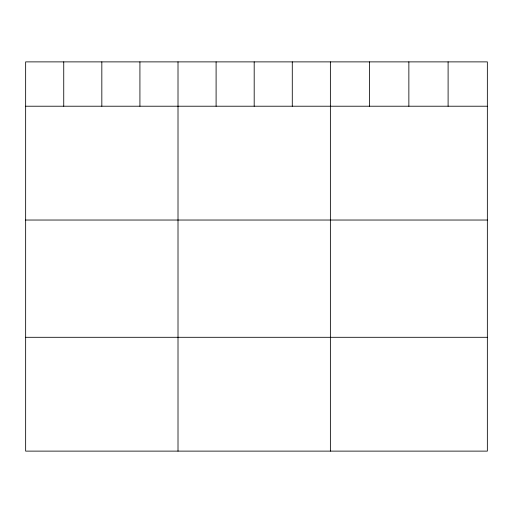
<?xml version="1.0" encoding="UTF-8"?>
<svg xmlns="http://www.w3.org/2000/svg" width="513" height="513" viewBox="0 0 513 513"><rect width="100%" height="100%" fill="white"/><g stroke="black" fill="none" stroke-linecap="round" stroke-linejoin="round"><path stroke-width="0.77" d="M487.35 106.217L487.35 451.119L25.65 451.119L25.65 61.881L487.35 61.881L487.35 106.217L25.65 106.217M25.65 220.032L487.35 220.032M25.65 337.298L487.35 337.298M448.105 61.881L448.105 106.217M408.861 61.881L408.861 106.217M369.616 61.881L369.616 106.217M330.372 61.881L330.372 451.119M292.282 61.881L292.282 106.217M254.191 61.881L254.191 106.217M216.101 61.881L216.101 106.217M178.011 61.881L178.011 451.119M139.921 61.881L139.921 106.217M101.831 61.881L101.831 106.217M63.74 61.881L63.74 106.217"/></g></svg>
